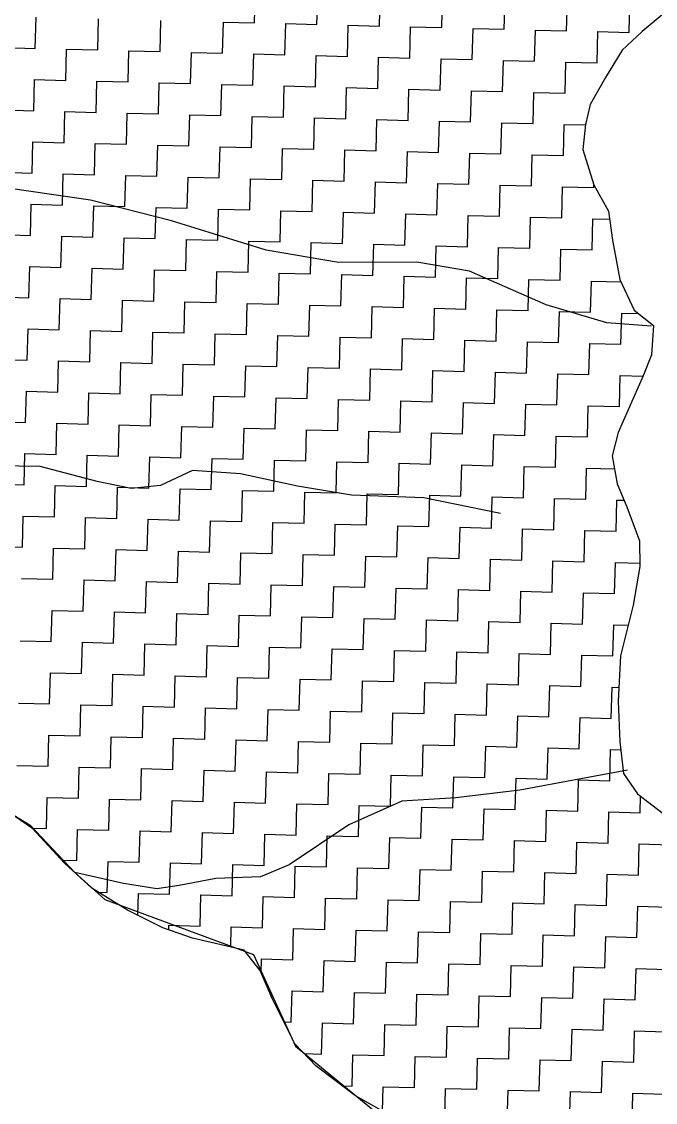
# Model space of a CAD drawing. Header units: metres. Extents: x 295068 to 298038, y 2018465 to 2021372.
# Drawn here: x 297425.2 to 297680.4, y 2019675.7 to 2020111.3 of the extents above; entities that cross this region are included whole.
import ezdxf

# ---------------------------------------------------------------- set-up
doc = ezdxf.new("R2010")
doc.units = ezdxf.units.M
doc.header["$MEASUREMENT"] = 0
doc.layers.add('LINE_WATER', color=4, linetype='Continuous')
doc.layers.add('POLY_HATCH', color=12, linetype='Continuous')

msp = doc.modelspace()

# ---------------------------------------------------------------- linework, layer by layer
at = {"layer": 'LINE_WATER'}
for p, q in [((297452.98, 2020039.4), (297420.6, 2020043.99)), ((297485.58, 2020031.07), (297452.98, 2020039.4)), ((297523.7, 2020019.17), (297485.58, 2020031.07)), ((297552.8, 2020014.25), (297523.7, 2020019.17)), ((297584.36, 2020014.37), (297552.8, 2020014.25)), ((297605.51, 2020010.71), (297584.36, 2020014.37)), ((297636.41, 2019997.11), (297605.51, 2020010.71)), ((297660.91, 2019989.93), (297636.41, 2019997.11)), ((297678.69, 2019988.53), (297660.91, 2019989.93)), ((297432.63, 2019932.05), (297411.09, 2019932.3)), ((297455.57, 2019925.92), (297432.63, 2019932.05)), ((297493.98, 2019930.41), (297481.08, 2019924.34)), ((297513.34, 2019928.99), (297493.98, 2019930.41)), ((297536.31, 2019924.09), (297513.34, 2019928.99)), ((297469.35, 2019923.11), (297455.57, 2019925.92)), ((297481.08, 2019924.34), (297469.35, 2019923.11)), ((297558.07, 2019920.46), (297536.31, 2019924.09)), ((297587.16, 2019919.37), (297558.07, 2019920.46)), ((297618.09, 2019913.04), (297587.16, 2019919.37)), ((297669.19, 2019809.54), (297625.83, 2019801.56)), ((297625.83, 2019801.56), (297600.09, 2019798.47)), ((297410.53, 2019798.46), (297428.6, 2019787.47)), ((297578.28, 2019797.05), (297557.05, 2019787.52)), ((297600.09, 2019798.47), (297578.28, 2019797.05)), ((297428.6, 2019787.47), (297446.62, 2019768.35)), ((297557.05, 2019787.52), (297533.01, 2019771.46)), ((297533.01, 2019771.46), (297521.4, 2019766.62)), ((297466.3, 2019763.89), (297446.62, 2019768.35)), ((297446.62, 2019768.35), (297458.75, 2019757.5)), ((297503.37, 2019765.9), (297488.65, 2019763.12)), ((297521.4, 2019766.62), (297503.37, 2019765.9)), ((297479.71, 2019761.77), (297466.3, 2019763.89)), ((297488.65, 2019763.12), (297479.71, 2019761.77)), ((297458.75, 2019757.5), (297518.62, 2019735.24)), ((297518.62, 2019735.24), (297535.45, 2019698.35)), ((297535.45, 2019698.35), (297568.45, 2019671.32))]:
    msp.add_line(p, q, dxfattribs=at)
at = {"layer": 'POLY_HATCH', "linetype": 'Continuous'}
for p, q in [((297519.02, 2020110.83), (297519.34, 2020123.4)), ((297544.15, 2020110.18), (297544.48, 2020122.75)), ((297569.29, 2020109.54), (297569.61, 2020122.1)), ((297594.42, 2020108.89), (297594.74, 2020121.45)), ((297619.55, 2020108.24), (297619.88, 2020120.81)), ((297644.69, 2020107.59), (297645.01, 2020120.16)), ((297669.82, 2020106.94), (297670.14, 2020119.51)), ((297430.73, 2020100.53), (297431.05, 2020113.1)), ((297455.86, 2020099.89), (297456.19, 2020112.45)), ((297481, 2020099.24), (297481.32, 2020111.8)), ((297506.13, 2020098.59), (297506.45, 2020111.16)), ((297506.45, 2020111.16), (297519.02, 2020110.83)), ((297531.26, 2020097.94), (297531.59, 2020110.51)), ((297531.59, 2020110.51), (297544.15, 2020110.18)), ((297556.4, 2020097.29), (297556.72, 2020109.86)), ((297556.72, 2020109.86), (297569.29, 2020109.54)), ((297581.53, 2020096.64), (297581.85, 2020109.21)), ((297581.85, 2020109.21), (297594.42, 2020108.89)), ((297606.66, 2020096), (297606.99, 2020108.56)), ((297606.99, 2020108.56), (297619.55, 2020108.24)), ((297631.8, 2020095.35), (297632.12, 2020107.92)), ((297632.12, 2020107.92), (297644.69, 2020107.59)), ((297656.93, 2020094.7), (297657.25, 2020107.27)), ((297657.25, 2020107.27), (297669.82, 2020106.94)), ((297418.16, 2020100.86), (297430.73, 2020100.53)), ((297442.97, 2020087.64), (297443.3, 2020100.21)), ((297443.3, 2020100.21), (297455.86, 2020099.89)), ((297468.11, 2020087), (297468.43, 2020099.56)), ((297468.43, 2020099.56), (297481, 2020099.24)), ((297493.24, 2020086.35), (297493.56, 2020098.91)), ((297493.56, 2020098.91), (297506.13, 2020098.59)), ((297518.37, 2020085.7), (297518.7, 2020098.27)), ((297518.7, 2020098.27), (297531.26, 2020097.94)), ((297543.51, 2020085.05), (297543.83, 2020097.62)), ((297543.83, 2020097.62), (297556.4, 2020097.29)), ((297568.64, 2020084.4), (297568.96, 2020096.97)), ((297568.96, 2020096.97), (297581.53, 2020096.64)), ((297593.77, 2020083.75), (297594.1, 2020096.32)), ((297594.1, 2020096.32), (297606.66, 2020096)), ((297618.91, 2020083.11), (297619.23, 2020095.67)), ((297619.23, 2020095.67), (297631.8, 2020095.35)), ((297644.04, 2020082.46), (297644.36, 2020095.02)), ((297644.36, 2020095.02), (297656.93, 2020094.7)), ((297430.08, 2020075.4), (297430.4, 2020087.97)), ((297430.4, 2020087.97), (297442.97, 2020087.64)), ((297455.21, 2020074.75), (297455.54, 2020087.32)), ((297455.54, 2020087.32), (297468.11, 2020087)), ((297480.35, 2020074.1), (297480.67, 2020086.67)), ((297480.67, 2020086.67), (297493.24, 2020086.35)), ((297505.48, 2020073.46), (297505.81, 2020086.02)), ((297505.81, 2020086.02), (297518.37, 2020085.7)), ((297530.61, 2020072.81), (297530.94, 2020085.37)), ((297530.94, 2020085.37), (297543.51, 2020085.05)), ((297555.75, 2020072.16), (297556.07, 2020084.73)), ((297556.07, 2020084.73), (297568.64, 2020084.4)), ((297580.88, 2020071.51), (297581.21, 2020084.08)), ((297581.21, 2020084.08), (297593.77, 2020083.75)), ((297606.01, 2020070.86), (297606.34, 2020083.43)), ((297606.34, 2020083.43), (297618.91, 2020083.11)), ((297631.15, 2020070.22), (297631.47, 2020082.78)), ((297631.47, 2020082.78), (297644.04, 2020082.46)), ((297417.51, 2020075.72), (297430.08, 2020075.4)), ((297442.32, 2020062.51), (297442.65, 2020075.08)), ((297442.65, 2020075.08), (297455.21, 2020074.75)), ((297467.46, 2020061.86), (297467.78, 2020074.43)), ((297467.78, 2020074.43), (297480.35, 2020074.1)), ((297492.59, 2020061.21), (297492.91, 2020073.78)), ((297492.91, 2020073.78), (297505.48, 2020073.46)), ((297517.72, 2020060.57), (297518.05, 2020073.13)), ((297518.05, 2020073.13), (297530.61, 2020072.81)), ((297542.86, 2020059.92), (297543.18, 2020072.48)), ((297543.18, 2020072.48), (297555.75, 2020072.16)), ((297567.99, 2020059.27), (297568.31, 2020071.84)), ((297568.31, 2020071.84), (297580.88, 2020071.51)), ((297593.12, 2020058.62), (297593.45, 2020071.19)), ((297593.45, 2020071.19), (297606.01, 2020070.86)), ((297618.26, 2020057.97), (297618.58, 2020070.54)), ((297618.58, 2020070.54), (297631.15, 2020070.22)), ((297643.39, 2020057.32), (297643.71, 2020069.89)), ((297643.71, 2020069.89), (297652.31, 2020069.67)), ((297429.43, 2020050.27), (297429.76, 2020062.83)), ((297429.76, 2020062.83), (297442.32, 2020062.51)), ((297454.57, 2020049.62), (297454.89, 2020062.19)), ((297454.89, 2020062.19), (297467.46, 2020061.86)), ((297479.7, 2020048.97), (297480.02, 2020061.54)), ((297480.02, 2020061.54), (297492.59, 2020061.21)), ((297504.83, 2020048.32), (297505.16, 2020060.89)), ((297505.16, 2020060.89), (297517.72, 2020060.57)), ((297529.97, 2020047.67), (297530.29, 2020060.24)), ((297530.29, 2020060.24), (297542.86, 2020059.92)), ((297555.1, 2020047.03), (297555.42, 2020059.59)), ((297555.42, 2020059.59), (297567.99, 2020059.27)), ((297580.23, 2020046.38), (297580.56, 2020058.94)), ((297580.56, 2020058.94), (297593.12, 2020058.62)), ((297605.37, 2020045.73), (297605.69, 2020058.3)), ((297605.69, 2020058.3), (297618.26, 2020057.97)), ((297630.5, 2020045.08), (297630.82, 2020057.65)), ((297630.82, 2020057.65), (297643.39, 2020057.32)), ((297416.87, 2020050.59), (297429.43, 2020050.27)), ((297441.68, 2020037.38), (297442, 2020049.94)), ((297442, 2020049.94), (297454.57, 2020049.62)), ((297466.81, 2020036.73), (297467.13, 2020049.3)), ((297467.13, 2020049.3), (297479.7, 2020048.97)), ((297491.94, 2020036.08), (297492.27, 2020048.65)), ((297492.27, 2020048.65), (297504.83, 2020048.32)), ((297517.08, 2020035.43), (297517.4, 2020048)), ((297517.4, 2020048), (297529.97, 2020047.67)), ((297542.21, 2020034.78), (297542.53, 2020047.35)), ((297542.53, 2020047.35), (297555.1, 2020047.03)), ((297567.34, 2020034.14), (297567.67, 2020046.7)), ((297567.67, 2020046.7), (297580.23, 2020046.38)), ((297592.48, 2020033.49), (297592.8, 2020046.05)), ((297592.8, 2020046.05), (297605.37, 2020045.73)), ((297617.61, 2020032.84), (297617.93, 2020045.41)), ((297617.93, 2020045.41), (297630.5, 2020045.08)), ((297642.74, 2020032.19), (297643.07, 2020044.76)), ((297643.07, 2020044.76), (297655.63, 2020044.43)), ((297655.63, 2020044.43), (297655.66, 2020045.44)), ((297428.78, 2020025.13), (297429.11, 2020037.7)), ((297429.11, 2020037.7), (297441.68, 2020037.38)), ((297453.92, 2020024.49), (297454.24, 2020037.05)), ((297454.24, 2020037.05), (297466.81, 2020036.73)), ((297479.05, 2020023.84), (297479.38, 2020036.4)), ((297479.38, 2020036.4), (297491.94, 2020036.08)), ((297504.18, 2020023.19), (297504.51, 2020035.76)), ((297504.51, 2020035.76), (297517.08, 2020035.43)), ((297529.32, 2020022.54), (297529.64, 2020035.11)), ((297529.64, 2020035.11), (297542.21, 2020034.78)), ((297554.45, 2020021.89), (297554.78, 2020034.46)), ((297554.78, 2020034.46), (297567.34, 2020034.14)), ((297579.58, 2020021.24), (297579.91, 2020033.81)), ((297579.91, 2020033.81), (297592.48, 2020033.49)), ((297604.72, 2020020.6), (297605.04, 2020033.16)), ((297605.04, 2020033.16), (297617.61, 2020032.84)), ((297629.85, 2020019.95), (297630.18, 2020032.52)), ((297630.18, 2020032.52), (297642.74, 2020032.19)), ((297654.99, 2020019.3), (297655.31, 2020031.87)), ((297655.31, 2020031.87), (297662.04, 2020031.69)), ((297416.22, 2020025.46), (297428.78, 2020025.13)), ((297441.03, 2020012.24), (297441.35, 2020024.81)), ((297441.35, 2020024.81), (297453.92, 2020024.49)), ((297466.16, 2020011.59), (297466.48, 2020024.16)), ((297466.48, 2020024.16), (297479.05, 2020023.84)), ((297491.29, 2020010.95), (297491.62, 2020023.51)), ((297491.62, 2020023.51), (297504.18, 2020023.19)), ((297516.43, 2020010.3), (297516.75, 2020022.87)), ((297516.75, 2020022.87), (297529.32, 2020022.54)), ((297541.56, 2020009.65), (297541.88, 2020022.22)), ((297541.88, 2020022.22), (297554.45, 2020021.89)), ((297566.69, 2020009), (297567.02, 2020021.57)), ((297567.02, 2020021.57), (297579.58, 2020021.24)), ((297591.83, 2020008.35), (297592.15, 2020020.92)), ((297592.15, 2020020.92), (297604.72, 2020020.6)), ((297616.96, 2020007.71), (297617.29, 2020020.27)), ((297617.29, 2020020.27), (297629.85, 2020019.95)), ((297642.09, 2020007.06), (297642.42, 2020019.62)), ((297642.42, 2020019.62), (297654.99, 2020019.3)), ((297428.14, 2020000), (297428.46, 2020012.57)), ((297428.46, 2020012.57), (297441.03, 2020012.24)), ((297453.27, 2019999.35), (297453.59, 2020011.92)), ((297453.59, 2020011.92), (297466.16, 2020011.59)), ((297478.4, 2019998.7), (297478.73, 2020011.27)), ((297478.73, 2020011.27), (297491.29, 2020010.95)), ((297503.54, 2019998.06), (297503.86, 2020010.62)), ((297503.86, 2020010.62), (297516.43, 2020010.3)), ((297528.67, 2019997.41), (297528.99, 2020009.97)), ((297528.99, 2020009.97), (297541.56, 2020009.65)), ((297553.8, 2019996.76), (297554.13, 2020009.33)), ((297554.13, 2020009.33), (297566.69, 2020009)), ((297578.94, 2019996.11), (297579.26, 2020008.68)), ((297579.26, 2020008.68), (297591.83, 2020008.35)), ((297604.07, 2019995.46), (297604.39, 2020008.03)), ((297604.39, 2020008.03), (297616.96, 2020007.71)), ((297629.2, 2019994.81), (297629.53, 2020007.38)), ((297629.53, 2020007.38), (297642.09, 2020007.06)), ((297654.34, 2019994.17), (297654.66, 2020006.73)), ((297654.66, 2020006.73), (297666.54, 2020006.43)), ((297415.57, 2020000.32), (297428.14, 2020000)), ((297440.38, 2019987.11), (297440.7, 2019999.68)), ((297440.7, 2019999.68), (297453.27, 2019999.35)), ((297465.51, 2019986.46), (297465.84, 2019999.03)), ((297465.84, 2019999.03), (297478.4, 2019998.7)), ((297490.65, 2019985.81), (297490.97, 2019998.38)), ((297490.97, 2019998.38), (297503.54, 2019998.06)), ((297515.78, 2019985.17), (297516.1, 2019997.73)), ((297516.1, 2019997.73), (297528.67, 2019997.41)), ((297540.91, 2019984.52), (297541.24, 2019997.08)), ((297541.24, 2019997.08), (297553.8, 2019996.76)), ((297566.05, 2019983.87), (297566.37, 2019996.44)), ((297566.37, 2019996.44), (297578.94, 2019996.11)), ((297591.18, 2019983.22), (297591.5, 2019995.79)), ((297591.5, 2019995.79), (297604.07, 2019995.46)), ((297616.31, 2019982.57), (297616.64, 2019995.14)), ((297616.64, 2019995.14), (297629.2, 2019994.81)), ((297641.45, 2019981.92), (297641.77, 2019994.49)), ((297641.77, 2019994.49), (297654.34, 2019994.17)), ((297666.58, 2019981.28), (297666.9, 2019993.84)), ((297666.9, 2019993.84), (297673.54, 2019993.67)), ((297427.49, 2019974.87), (297427.81, 2019987.43)), ((297427.81, 2019987.43), (297440.38, 2019987.11)), ((297452.62, 2019974.22), (297452.95, 2019986.79)), ((297452.95, 2019986.79), (297465.51, 2019986.46)), ((297477.75, 2019973.57), (297478.08, 2019986.14)), ((297478.08, 2019986.14), (297490.65, 2019985.81)), ((297502.89, 2019972.92), (297503.21, 2019985.49)), ((297503.21, 2019985.49), (297515.78, 2019985.17)), ((297528.02, 2019972.27), (297528.35, 2019984.84)), ((297528.35, 2019984.84), (297540.91, 2019984.52)), ((297553.16, 2019971.63), (297553.48, 2019984.19)), ((297553.48, 2019984.19), (297566.05, 2019983.87)), ((297578.29, 2019970.98), (297578.61, 2019983.54)), ((297578.61, 2019983.54), (297591.18, 2019983.22)), ((297603.42, 2019970.33), (297603.75, 2019982.9)), ((297603.75, 2019982.9), (297616.31, 2019982.57)), ((297628.56, 2019969.68), (297628.88, 2019982.25)), ((297628.88, 2019982.25), (297641.45, 2019981.92)), ((297653.69, 2019969.03), (297654.01, 2019981.6)), ((297654.01, 2019981.6), (297666.58, 2019981.28)), ((297414.92, 2019975.19), (297427.49, 2019974.87)), ((297439.73, 2019961.98), (297440.05, 2019974.54)), ((297440.05, 2019974.54), (297452.62, 2019974.22)), ((297464.86, 2019961.33), (297465.19, 2019973.89)), ((297465.19, 2019973.89), (297477.75, 2019973.57)), ((297490, 2019960.68), (297490.32, 2019973.25)), ((297490.32, 2019973.25), (297502.89, 2019972.92)), ((297515.13, 2019960.03), (297515.45, 2019972.6)), ((297515.45, 2019972.6), (297528.02, 2019972.27)), ((297540.26, 2019959.38), (297540.59, 2019971.95)), ((297540.59, 2019971.95), (297553.16, 2019971.63)), ((297565.4, 2019958.74), (297565.72, 2019971.3)), ((297565.72, 2019971.3), (297578.29, 2019970.98)), ((297590.53, 2019958.09), (297590.86, 2019970.65)), ((297590.86, 2019970.65), (297603.42, 2019970.33)), ((297615.66, 2019957.44), (297615.99, 2019970.01)), ((297615.99, 2019970.01), (297628.56, 2019969.68)), ((297640.8, 2019956.79), (297641.12, 2019969.36)), ((297641.12, 2019969.36), (297653.69, 2019969.03)), ((297665.93, 2019956.14), (297666.26, 2019968.71)), ((297666.26, 2019968.71), (297675.54, 2019968.47)), ((297426.84, 2019949.73), (297427.16, 2019962.3)), ((297427.16, 2019962.3), (297439.73, 2019961.98)), ((297451.97, 2019949.09), (297452.3, 2019961.65)), ((297452.3, 2019961.65), (297464.86, 2019961.33)), ((297477.11, 2019948.44), (297477.43, 2019961)), ((297477.43, 2019961), (297490, 2019960.68)), ((297502.24, 2019947.79), (297502.56, 2019960.36)), ((297502.56, 2019960.36), (297515.13, 2019960.03)), ((297527.37, 2019947.14), (297527.7, 2019959.71)), ((297527.7, 2019959.71), (297540.26, 2019959.38)), ((297552.51, 2019946.49), (297552.83, 2019959.06)), ((297552.83, 2019959.06), (297565.4, 2019958.74)), ((297577.64, 2019945.84), (297577.96, 2019958.41)), ((297577.96, 2019958.41), (297590.53, 2019958.09)), ((297602.77, 2019945.2), (297603.1, 2019957.76)), ((297603.1, 2019957.76), (297615.66, 2019957.44)), ((297627.91, 2019944.55), (297628.23, 2019957.11)), ((297628.23, 2019957.11), (297640.8, 2019956.79)), ((297653.04, 2019943.9), (297653.36, 2019956.47)), ((297653.36, 2019956.47), (297665.93, 2019956.14)), ((297414.27, 2019950.06), (297426.84, 2019949.73)), ((297439.08, 2019936.84), (297439.41, 2019949.41)), ((297439.41, 2019949.41), (297451.97, 2019949.09)), ((297464.22, 2019936.19), (297464.54, 2019948.76)), ((297464.54, 2019948.76), (297477.11, 2019948.44)), ((297489.35, 2019935.55), (297489.67, 2019948.11)), ((297489.67, 2019948.11), (297502.24, 2019947.79)), ((297514.48, 2019934.9), (297514.81, 2019947.46)), ((297514.81, 2019947.46), (297527.37, 2019947.14)), ((297539.62, 2019934.25), (297539.94, 2019946.82)), ((297539.94, 2019946.82), (297552.51, 2019946.49)), ((297564.75, 2019933.6), (297565.07, 2019946.17)), ((297565.07, 2019946.17), (297577.64, 2019945.84)), ((297589.88, 2019932.95), (297590.21, 2019945.52)), ((297590.21, 2019945.52), (297602.77, 2019945.2)), ((297615.02, 2019932.31), (297615.34, 2019944.87)), ((297615.34, 2019944.87), (297627.91, 2019944.55)), ((297640.15, 2019931.66), (297640.47, 2019944.22)), ((297640.47, 2019944.22), (297653.04, 2019943.9)), ((297426.19, 2019924.6), (297426.52, 2019937.17)), ((297426.52, 2019937.17), (297439.08, 2019936.84)), ((297451.33, 2019923.95), (297451.65, 2019936.52)), ((297451.65, 2019936.52), (297464.22, 2019936.19)), ((297476.46, 2019923.3), (297476.78, 2019935.87)), ((297476.78, 2019935.87), (297489.35, 2019935.55)), ((297501.59, 2019922.66), (297501.92, 2019935.22)), ((297501.92, 2019935.22), (297514.48, 2019934.9)), ((297526.73, 2019922.01), (297527.05, 2019934.57)), ((297527.05, 2019934.57), (297539.62, 2019934.25)), ((297551.86, 2019921.36), (297552.18, 2019933.93)), ((297552.18, 2019933.93), (297564.75, 2019933.6)), ((297576.99, 2019920.71), (297577.32, 2019933.28)), ((297577.32, 2019933.28), (297589.88, 2019932.95)), ((297602.13, 2019920.06), (297602.45, 2019932.63)), ((297602.45, 2019932.63), (297615.02, 2019932.31)), ((297627.26, 2019919.41), (297627.58, 2019931.98)), ((297627.58, 2019931.98), (297640.15, 2019931.66)), ((297652.39, 2019918.77), (297652.72, 2019931.33)), ((297652.72, 2019931.33), (297663.94, 2019931.04)), ((297413.62, 2019924.92), (297426.19, 2019924.6)), ((297438.43, 2019911.71), (297438.76, 2019924.28)), ((297438.76, 2019924.28), (297451.33, 2019923.95)), ((297463.57, 2019911.06), (297463.89, 2019923.63)), ((297463.89, 2019923.63), (297476.46, 2019923.3)), ((297488.7, 2019910.41), (297489.03, 2019922.98)), ((297489.03, 2019922.98), (297501.59, 2019922.66)), ((297513.83, 2019909.76), (297514.16, 2019922.33)), ((297514.16, 2019922.33), (297526.73, 2019922.01)), ((297538.97, 2019909.12), (297539.29, 2019921.68)), ((297539.29, 2019921.68), (297551.86, 2019921.36)), ((297564.1, 2019908.47), (297564.43, 2019921.04)), ((297564.43, 2019921.04), (297576.99, 2019920.71)), ((297589.23, 2019907.82), (297589.56, 2019920.39)), ((297589.56, 2019920.39), (297602.13, 2019920.06)), ((297614.37, 2019907.17), (297614.69, 2019919.74)), ((297614.69, 2019919.74), (297627.26, 2019919.41)), ((297639.5, 2019906.52), (297639.83, 2019919.09)), ((297639.83, 2019919.09), (297652.39, 2019918.77)), ((297664.63, 2019905.88), (297664.96, 2019918.44)), ((297664.96, 2019918.44), (297667.81, 2019918.37)), ((297425.54, 2019899.47), (297425.87, 2019912.03)), ((297425.87, 2019912.03), (297438.43, 2019911.71)), ((297450.68, 2019898.82), (297451, 2019911.39)), ((297451, 2019911.39), (297463.57, 2019911.06)), ((297475.81, 2019898.17), (297476.13, 2019910.74)), ((297476.13, 2019910.74), (297488.7, 2019910.41)), ((297500.94, 2019897.52), (297501.27, 2019910.09)), ((297501.27, 2019910.09), (297513.83, 2019909.76)), ((297526.08, 2019896.87), (297526.4, 2019909.44)), ((297526.4, 2019909.44), (297538.97, 2019909.12)), ((297551.21, 2019896.23), (297551.53, 2019908.79)), ((297551.53, 2019908.79), (297564.1, 2019908.47)), ((297576.34, 2019895.58), (297576.67, 2019908.14)), ((297576.67, 2019908.14), (297589.23, 2019907.82)), ((297601.48, 2019894.93), (297601.8, 2019907.5)), ((297601.8, 2019907.5), (297614.37, 2019907.17)), ((297626.61, 2019894.28), (297626.93, 2019906.85)), ((297626.93, 2019906.85), (297639.5, 2019906.52)), ((297651.74, 2019893.63), (297652.07, 2019906.2)), ((297652.07, 2019906.2), (297664.63, 2019905.88)), ((297412.98, 2019899.79), (297425.54, 2019899.47)), ((297437.79, 2019886.58), (297438.11, 2019899.14)), ((297438.11, 2019899.14), (297450.68, 2019898.82)), ((297462.92, 2019885.93), (297463.24, 2019898.49)), ((297463.24, 2019898.49), (297475.81, 2019898.17)), ((297488.05, 2019885.28), (297488.38, 2019897.85)), ((297488.38, 2019897.85), (297500.94, 2019897.52)), ((297513.19, 2019884.63), (297513.51, 2019897.2)), ((297513.51, 2019897.2), (297526.08, 2019896.87)), ((297538.32, 2019883.98), (297538.64, 2019896.55)), ((297538.64, 2019896.55), (297551.21, 2019896.23)), ((297563.45, 2019883.34), (297563.78, 2019895.9)), ((297563.78, 2019895.9), (297576.34, 2019895.58)), ((297588.59, 2019882.69), (297588.91, 2019895.25)), ((297588.91, 2019895.25), (297601.48, 2019894.93)), ((297613.72, 2019882.04), (297614.04, 2019894.61)), ((297614.04, 2019894.61), (297626.61, 2019894.28)), ((297638.85, 2019881.39), (297639.18, 2019893.96)), ((297639.18, 2019893.96), (297651.74, 2019893.63)), ((297663.99, 2019880.74), (297664.31, 2019893.31)), ((297664.31, 2019893.31), (297674.13, 2019893.06)), ((297425.22, 2019886.9), (297437.79, 2019886.58)), ((297450.03, 2019873.69), (297450.35, 2019886.25)), ((297450.35, 2019886.25), (297462.92, 2019885.93)), ((297475.16, 2019873.04), (297475.49, 2019885.6)), ((297475.49, 2019885.6), (297488.05, 2019885.28)), ((297500.3, 2019872.39), (297500.62, 2019884.96)), ((297500.62, 2019884.96), (297513.19, 2019884.63)), ((297525.43, 2019871.74), (297525.75, 2019884.31)), ((297525.75, 2019884.31), (297538.32, 2019883.98)), ((297550.56, 2019871.09), (297550.89, 2019883.66)), ((297550.89, 2019883.66), (297563.45, 2019883.34)), ((297575.7, 2019870.44), (297576.02, 2019883.01)), ((297576.02, 2019883.01), (297588.59, 2019882.69)), ((297600.83, 2019869.8), (297601.15, 2019882.36)), ((297601.15, 2019882.36), (297613.72, 2019882.04)), ((297625.96, 2019869.15), (297626.29, 2019881.71)), ((297626.29, 2019881.71), (297638.85, 2019881.39)), ((297651.1, 2019868.5), (297651.42, 2019881.07)), ((297651.42, 2019881.07), (297663.99, 2019880.74)), ((297437.14, 2019861.44), (297437.46, 2019874.01)), ((297437.46, 2019874.01), (297450.03, 2019873.69)), ((297462.27, 2019860.79), (297462.6, 2019873.36)), ((297462.6, 2019873.36), (297475.16, 2019873.04)), ((297487.4, 2019860.15), (297487.73, 2019872.71)), ((297487.73, 2019872.71), (297500.3, 2019872.39)), ((297512.54, 2019859.5), (297512.86, 2019872.06)), ((297512.86, 2019872.06), (297525.43, 2019871.74)), ((297537.67, 2019858.85), (297538, 2019871.42)), ((297538, 2019871.42), (297550.56, 2019871.09)), ((297562.8, 2019858.2), (297563.13, 2019870.77)), ((297563.13, 2019870.77), (297575.7, 2019870.44)), ((297587.94, 2019857.55), (297588.26, 2019870.12)), ((297588.26, 2019870.12), (297600.83, 2019869.8)), ((297613.07, 2019856.91), (297613.4, 2019869.47)), ((297613.4, 2019869.47), (297625.96, 2019869.15)), ((297638.21, 2019856.26), (297638.53, 2019868.82)), ((297638.53, 2019868.82), (297651.1, 2019868.5)), ((297663.34, 2019855.61), (297663.66, 2019868.18)), ((297663.66, 2019868.18), (297669.44, 2019868.03)), ((297424.57, 2019861.77), (297437.14, 2019861.44)), ((297449.38, 2019848.55), (297449.7, 2019861.12)), ((297449.7, 2019861.12), (297462.27, 2019860.79)), ((297474.51, 2019847.9), (297474.84, 2019860.47)), ((297474.84, 2019860.47), (297487.4, 2019860.15)), ((297499.65, 2019847.26), (297499.97, 2019859.82)), ((297499.97, 2019859.82), (297512.54, 2019859.5)), ((297524.78, 2019846.61), (297525.1, 2019859.17)), ((297525.1, 2019859.17), (297537.67, 2019858.85)), ((297549.91, 2019845.96), (297550.24, 2019858.53)), ((297550.24, 2019858.53), (297562.8, 2019858.2)), ((297575.05, 2019845.31), (297575.37, 2019857.88)), ((297575.37, 2019857.88), (297587.94, 2019857.55)), ((297600.18, 2019844.66), (297600.51, 2019857.23)), ((297600.51, 2019857.23), (297613.07, 2019856.91)), ((297625.31, 2019844.01), (297625.64, 2019856.58)), ((297625.64, 2019856.58), (297638.21, 2019856.26)), ((297650.45, 2019843.37), (297650.77, 2019855.93)), ((297650.77, 2019855.93), (297663.34, 2019855.61)), ((297436.49, 2019836.31), (297436.81, 2019848.88)), ((297436.81, 2019848.88), (297449.38, 2019848.55)), ((297461.62, 2019835.66), (297461.95, 2019848.23)), ((297461.95, 2019848.23), (297474.51, 2019847.9)), ((297486.76, 2019835.01), (297487.08, 2019847.58)), ((297487.08, 2019847.58), (297499.65, 2019847.26)), ((297511.89, 2019834.36), (297512.21, 2019846.93)), ((297512.21, 2019846.93), (297524.78, 2019846.61)), ((297537.02, 2019833.72), (297537.35, 2019846.28)), ((297537.35, 2019846.28), (297549.91, 2019845.96)), ((297562.16, 2019833.07), (297562.48, 2019845.63)), ((297562.48, 2019845.63), (297575.05, 2019845.31)), ((297587.29, 2019832.42), (297587.61, 2019844.99)), ((297587.61, 2019844.99), (297600.18, 2019844.66)), ((297612.42, 2019831.77), (297612.75, 2019844.34)), ((297612.75, 2019844.34), (297625.31, 2019844.01)), ((297637.56, 2019831.12), (297637.88, 2019843.69)), ((297637.88, 2019843.69), (297650.45, 2019843.37)), ((297662.69, 2019830.48), (297663.01, 2019843.04)), ((297663.01, 2019843.04), (297665.75, 2019842.97)), ((297423.92, 2019836.63), (297436.49, 2019836.31)), ((297448.73, 2019823.42), (297449.06, 2019835.99)), ((297449.06, 2019835.99), (297461.62, 2019835.66)), ((297473.87, 2019822.77), (297474.19, 2019835.34)), ((297474.19, 2019835.34), (297486.76, 2019835.01)), ((297499, 2019822.12), (297499.32, 2019834.69)), ((297499.32, 2019834.69), (297511.89, 2019834.36)), ((297524.13, 2019821.47), (297524.46, 2019834.04)), ((297524.46, 2019834.04), (297537.02, 2019833.72)), ((297549.27, 2019820.83), (297549.59, 2019833.39)), ((297549.59, 2019833.39), (297562.16, 2019833.07)), ((297574.4, 2019820.18), (297574.72, 2019832.74)), ((297574.72, 2019832.74), (297587.29, 2019832.42)), ((297599.53, 2019819.53), (297599.86, 2019832.1)), ((297599.86, 2019832.1), (297612.42, 2019831.77)), ((297624.67, 2019818.88), (297624.99, 2019831.45)), ((297624.99, 2019831.45), (297637.56, 2019831.12)), ((297649.8, 2019818.23), (297650.12, 2019830.8)), ((297650.12, 2019830.8), (297662.69, 2019830.48)), ((297435.84, 2019811.18), (297436.17, 2019823.74)), ((297436.17, 2019823.74), (297448.73, 2019823.42)), ((297460.97, 2019810.53), (297461.3, 2019823.09)), ((297461.3, 2019823.09), (297473.87, 2019822.77)), ((297486.11, 2019809.88), (297486.43, 2019822.45)), ((297486.43, 2019822.45), (297499, 2019822.12)), ((297511.24, 2019809.23), (297511.57, 2019821.8)), ((297511.57, 2019821.8), (297524.13, 2019821.47)), ((297536.38, 2019808.58), (297536.7, 2019821.15)), ((297536.7, 2019821.15), (297549.27, 2019820.83)), ((297561.51, 2019807.93), (297561.83, 2019820.5)), ((297561.83, 2019820.5), (297574.4, 2019820.18)), ((297586.64, 2019807.29), (297586.97, 2019819.85)), ((297586.97, 2019819.85), (297599.53, 2019819.53)), ((297611.78, 2019806.64), (297612.1, 2019819.21)), ((297612.1, 2019819.21), (297624.67, 2019818.88)), ((297636.91, 2019805.99), (297637.23, 2019818.56)), ((297637.23, 2019818.56), (297649.8, 2019818.23)), ((297662.04, 2019805.34), (297662.37, 2019817.91)), ((297662.37, 2019817.91), (297666.48, 2019817.8)), ((297423.27, 2019811.5), (297435.84, 2019811.18)), ((297448.08, 2019798.28), (297448.41, 2019810.85)), ((297448.41, 2019810.85), (297460.97, 2019810.53)), ((297473.22, 2019797.64), (297473.54, 2019810.2)), ((297473.54, 2019810.2), (297486.11, 2019809.88)), ((297498.35, 2019796.99), (297498.67, 2019809.56)), ((297498.67, 2019809.56), (297511.24, 2019809.23)), ((297523.48, 2019796.34), (297523.81, 2019808.91)), ((297523.81, 2019808.91), (297536.38, 2019808.58)), ((297548.62, 2019795.69), (297548.94, 2019808.26)), ((297548.94, 2019808.26), (297561.51, 2019807.93)), ((297573.75, 2019795.04), (297574.08, 2019807.61)), ((297574.08, 2019807.61), (297586.64, 2019807.29)), ((297598.88, 2019794.4), (297599.21, 2019806.96)), ((297599.21, 2019806.96), (297611.78, 2019806.64)), ((297624.02, 2019793.75), (297624.34, 2019806.31)), ((297624.34, 2019806.31), (297636.91, 2019805.99)), ((297649.15, 2019793.1), (297649.48, 2019805.67)), ((297649.48, 2019805.67), (297662.04, 2019805.34)), ((297435.19, 2019786.04), (297435.52, 2019798.61)), ((297435.52, 2019798.61), (297448.08, 2019798.28)), ((297460.33, 2019785.39), (297460.65, 2019797.96)), ((297460.65, 2019797.96), (297473.22, 2019797.64)), ((297485.46, 2019784.75), (297485.78, 2019797.31)), ((297485.78, 2019797.31), (297498.35, 2019796.99)), ((297510.59, 2019784.1), (297510.92, 2019796.66)), ((297510.92, 2019796.66), (297523.48, 2019796.34)), ((297535.73, 2019783.45), (297536.05, 2019796.02)), ((297536.05, 2019796.02), (297548.62, 2019795.69)), ((297560.86, 2019782.8), (297561.18, 2019795.37)), ((297561.18, 2019795.37), (297573.75, 2019795.04)), ((297674.28, 2019792.45), (297674.46, 2019799.18)), ((297585.99, 2019782.15), (297586.32, 2019794.72)), ((297586.32, 2019794.72), (297598.88, 2019794.4)), ((297611.13, 2019781.5), (297611.45, 2019794.07)), ((297611.45, 2019794.07), (297624.02, 2019793.75)), ((297636.26, 2019780.86), (297636.58, 2019793.42)), ((297636.58, 2019793.42), (297649.15, 2019793.1)), ((297661.39, 2019780.21), (297661.72, 2019792.78)), ((297661.72, 2019792.78), (297674.28, 2019792.45)), ((297429.33, 2019786.19), (297435.19, 2019786.04)), ((297447.44, 2019773.15), (297447.76, 2019785.72)), ((297447.76, 2019785.72), (297460.33, 2019785.39)), ((297472.57, 2019772.5), (297472.89, 2019785.07)), ((297472.89, 2019785.07), (297485.46, 2019784.75)), ((297497.7, 2019771.86), (297498.03, 2019784.42)), ((297498.03, 2019784.42), (297510.59, 2019784.1)), ((297522.84, 2019771.21), (297523.16, 2019783.77)), ((297523.16, 2019783.77), (297535.73, 2019783.45)), ((297547.97, 2019770.56), (297548.29, 2019783.13)), ((297548.29, 2019783.13), (297560.86, 2019782.8)), ((297573.1, 2019769.91), (297573.43, 2019782.48)), ((297573.43, 2019782.48), (297585.99, 2019782.15)), ((297598.24, 2019769.26), (297598.56, 2019781.83)), ((297598.56, 2019781.83), (297611.13, 2019781.5)), ((297623.37, 2019768.61), (297623.69, 2019781.18)), ((297623.69, 2019781.18), (297636.26, 2019780.86)), ((297648.5, 2019767.97), (297648.83, 2019780.53)), ((297648.83, 2019780.53), (297661.39, 2019780.21)), ((297673.64, 2019767.32), (297673.96, 2019779.88)), ((297673.96, 2019779.88), (297686.53, 2019779.56)), ((297441.46, 2019773.31), (297447.44, 2019773.15)), ((297459.68, 2019760.26), (297460, 2019772.83)), ((297460, 2019772.83), (297472.57, 2019772.5)), ((297484.81, 2019759.61), (297485.14, 2019772.18)), ((297485.14, 2019772.18), (297497.7, 2019771.86)), ((297509.95, 2019758.96), (297510.27, 2019771.53)), ((297510.27, 2019771.53), (297522.84, 2019771.21)), ((297535.08, 2019758.32), (297535.4, 2019770.88)), ((297535.4, 2019770.88), (297547.97, 2019770.56)), ((297560.21, 2019757.67), (297560.54, 2019770.23)), ((297560.54, 2019770.23), (297573.1, 2019769.91)), ((297585.35, 2019757.02), (297585.67, 2019769.59)), ((297585.67, 2019769.59), (297598.24, 2019769.26)), ((297610.48, 2019756.37), (297610.8, 2019768.94)), ((297610.8, 2019768.94), (297623.37, 2019768.61)), ((297635.61, 2019755.72), (297635.94, 2019768.29)), ((297635.94, 2019768.29), (297648.5, 2019767.97)), ((297660.75, 2019755.08), (297661.07, 2019767.64)), ((297661.07, 2019767.64), (297673.64, 2019767.32)), ((297456.15, 2019760.35), (297459.68, 2019760.26)), ((297472.02, 2019751.06), (297472.25, 2019759.94)), ((297472.25, 2019759.94), (297484.81, 2019759.61)), ((297497.05, 2019746.72), (297497.38, 2019759.29)), ((297497.38, 2019759.29), (297509.95, 2019758.96)), ((297522.19, 2019746.07), (297522.51, 2019758.64)), ((297522.51, 2019758.64), (297535.08, 2019758.32)), ((297547.32, 2019745.43), (297547.65, 2019757.99)), ((297547.65, 2019757.99), (297560.21, 2019757.67)), ((297572.45, 2019744.78), (297572.78, 2019757.34)), ((297572.78, 2019757.34), (297585.35, 2019757.02)), ((297597.59, 2019744.13), (297597.91, 2019756.7)), ((297597.91, 2019756.7), (297610.48, 2019756.37)), ((297622.72, 2019743.48), (297623.05, 2019756.05)), ((297623.05, 2019756.05), (297635.61, 2019755.72)), ((297647.85, 2019742.83), (297648.18, 2019755.4)), ((297648.18, 2019755.4), (297660.75, 2019755.08)), ((297672.99, 2019742.18), (297673.31, 2019754.75)), ((297673.31, 2019754.75), (297685.88, 2019754.43)), ((297484.44, 2019745.28), (297484.49, 2019747.05)), ((297484.49, 2019747.05), (297497.05, 2019746.72)), ((297509.41, 2019738.27), (297509.62, 2019746.4)), ((297509.62, 2019746.4), (297522.19, 2019746.07)), ((297534.43, 2019733.18), (297534.75, 2019745.75)), ((297534.75, 2019745.75), (297547.32, 2019745.43)), ((297559.56, 2019732.53), (297559.89, 2019745.1)), ((297559.89, 2019745.1), (297572.45, 2019744.78)), ((297584.7, 2019731.89), (297585.02, 2019744.45)), ((297585.02, 2019744.45), (297597.59, 2019744.13)), ((297609.83, 2019731.24), (297610.15, 2019743.8)), ((297610.15, 2019743.8), (297622.72, 2019743.48)), ((297634.96, 2019730.59), (297635.29, 2019743.16)), ((297635.29, 2019743.16), (297647.85, 2019742.83)), ((297660.1, 2019729.94), (297660.42, 2019742.51)), ((297660.42, 2019742.51), (297672.99, 2019742.18)), ((297521.71, 2019727.73), (297521.86, 2019733.51)), ((297521.86, 2019733.51), (297534.43, 2019733.18)), ((297546.67, 2019720.29), (297547, 2019732.86)), ((297547, 2019732.86), (297559.56, 2019732.53)), ((297571.81, 2019719.64), (297572.13, 2019732.21)), ((297572.13, 2019732.21), (297584.7, 2019731.89)), ((297596.94, 2019719), (297597.26, 2019731.56)), ((297597.26, 2019731.56), (297609.83, 2019731.24)), ((297622.07, 2019718.35), (297622.4, 2019730.91)), ((297622.4, 2019730.91), (297634.96, 2019730.59)), ((297647.21, 2019717.7), (297647.53, 2019730.27)), ((297647.53, 2019730.27), (297660.1, 2019729.94)), ((297672.34, 2019717.05), (297672.66, 2019729.62)), ((297672.66, 2019729.62), (297685.23, 2019729.29)), ((297533.78, 2019708.05), (297534.11, 2019720.62)), ((297534.11, 2019720.62), (297546.67, 2019720.29)), ((297558.92, 2019707.4), (297559.24, 2019719.97)), ((297559.24, 2019719.97), (297571.81, 2019719.64)), ((297584.05, 2019706.75), (297584.37, 2019719.32)), ((297584.37, 2019719.32), (297596.94, 2019719)), ((297609.18, 2019706.1), (297609.51, 2019718.67)), ((297609.51, 2019718.67), (297622.07, 2019718.35)), ((297634.32, 2019705.46), (297634.64, 2019718.02)), ((297634.64, 2019718.02), (297647.21, 2019717.7)), ((297659.45, 2019704.81), (297659.77, 2019717.37)), ((297659.77, 2019717.37), (297672.34, 2019717.05)), ((297530.82, 2019708.13), (297533.78, 2019708.05)), ((297546.02, 2019695.16), (297546.35, 2019707.73)), ((297546.35, 2019707.73), (297558.92, 2019707.4)), ((297571.16, 2019694.51), (297571.48, 2019707.08)), ((297571.48, 2019707.08), (297584.05, 2019706.75)), ((297596.29, 2019693.86), (297596.62, 2019706.43)), ((297596.62, 2019706.43), (297609.18, 2019706.1)), ((297621.43, 2019693.21), (297621.75, 2019705.78)), ((297621.75, 2019705.78), (297634.32, 2019705.46)), ((297646.56, 2019692.57), (297646.88, 2019705.13)), ((297646.88, 2019705.13), (297659.45, 2019704.81)), ((297671.69, 2019691.92), (297672.02, 2019704.48)), ((297672.02, 2019704.48), (297684.58, 2019704.16)), ((297539.05, 2019695.34), (297546.02, 2019695.16)), ((297558.27, 2019682.27), (297558.59, 2019694.83)), ((297558.59, 2019694.83), (297571.16, 2019694.51)), ((297583.4, 2019681.62), (297583.73, 2019694.19)), ((297583.73, 2019694.19), (297596.29, 2019693.86)), ((297608.53, 2019680.97), (297608.86, 2019693.54)), ((297608.86, 2019693.54), (297621.43, 2019693.21)), ((297633.67, 2019680.32), (297633.99, 2019692.89)), ((297633.99, 2019692.89), (297646.56, 2019692.57)), ((297658.8, 2019679.67), (297659.13, 2019692.24)), ((297659.13, 2019692.24), (297671.69, 2019691.92)), ((297554.31, 2019682.37), (297558.27, 2019682.27)), ((297570.58, 2019672.15), (297570.83, 2019681.94)), ((297570.83, 2019681.94), (297583.4, 2019681.62)), ((297595.64, 2019668.73), (297595.97, 2019681.3)), ((297595.97, 2019681.3), (297608.53, 2019680.97)), ((297620.78, 2019668.08), (297621.1, 2019680.65)), ((297621.1, 2019680.65), (297633.67, 2019680.32)), ((297645.91, 2019667.43), (297646.23, 2019680)), ((297646.23, 2019680), (297658.8, 2019679.67)), ((297671.04, 2019666.78), (297671.37, 2019679.35)), ((297671.37, 2019679.35), (297683.93, 2019679.03))]:
    msp.add_line(p, q, dxfattribs=at)
at = {"layer": 'POLY_HATCH'}
for p, q in [((297690.75, 2020120.59), (297675.16, 2020107.35)), ((297675.16, 2020107.35), (297667.06, 2020099.87)), ((297667.06, 2020099.87), (297660.32, 2020088.81)), ((297660.32, 2020088.81), (297654.21, 2020077.95)), ((297654.21, 2020077.95), (297652.33, 2020069.89)), ((297652.33, 2020069.89), (297651.2, 2020059.75)), ((297651.2, 2020059.75), (297655.62, 2020045.5)), ((297655.62, 2020045.5), (297661.6, 2020034.95)), ((297661.6, 2020034.95), (297663.17, 2020023.26)), ((297663.17, 2020023.26), (297666.09, 2020007.38)), ((297666.09, 2020007.38), (297671.87, 2019995.02)), ((297671.87, 2019995.02), (297679.62, 2019988.79)), ((297679.62, 2019988.79), (297678.9, 2019976.95)), ((297678.9, 2019976.95), (297675.56, 2019968.51)), ((297675.56, 2019968.51), (297665.39, 2019945.69)), ((297665.39, 2019945.69), (297663.02, 2019936.24)), ((297663.02, 2019936.24), (297665.01, 2019924.96)), ((297665.01, 2019924.96), (297668.94, 2019915.71)), ((297668.94, 2019915.71), (297674, 2019902.07)), ((297674, 2019902.07), (297674.15, 2019891.66)), ((297674.15, 2019891.66), (297671.46, 2019876.14)), ((297671.46, 2019876.14), (297666.36, 2019855.71)), ((297666.36, 2019855.71), (297665.48, 2019837.43)), ((297665.48, 2019837.43), (297666.09, 2019820.99)), ((297666.09, 2019820.99), (297667.64, 2019808.27)), ((297667.64, 2019808.27), (297673.29, 2019800.08)), ((297673.29, 2019800.08), (297685.34, 2019790.82)), ((297429.54, 2019786.04), (297419.84, 2019792.74)), ((297442.54, 2019772.15), (297429.54, 2019786.04)), ((297453.48, 2019762), (297442.54, 2019772.15)), ((297467.87, 2019753.1), (297453.48, 2019762)), ((297482.12, 2019746.1), (297467.87, 2019753.1)), ((297494.03, 2019741.9), (297482.12, 2019746.1)), ((297514.79, 2019737), (297494.03, 2019741.9)), ((297521.23, 2019728.87), (297514.79, 2019737)), ((297526.06, 2019717.56), (297521.23, 2019728.87)), ((297535.27, 2019699.31), (297526.06, 2019717.56)), ((297543.87, 2019690.27), (297535.27, 2019699.31)), ((297559.7, 2019678.3), (297543.87, 2019690.27)), ((297574.48, 2019669.95), (297559.7, 2019678.3))]:
    msp.add_line(p, q, dxfattribs=at)

doc.saveas('drawing.dxf')
